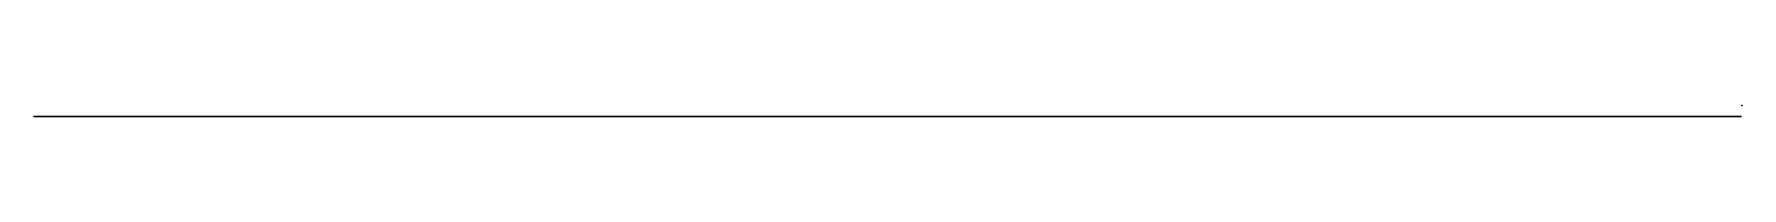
# Model space of a CAD drawing. Header units: metres. Extents: x 0 to 360, y 46 to 216.
# Drawn here: x 337.5 to 360, y 49.08 to 49.22 of the extents above; entities that cross this region are included whole.
import ezdxf

# ---------------------------------------------------------------- set-up
doc = ezdxf.new("R2010")
doc.units = ezdxf.units.M

msp = doc.modelspace()

# ---------------------------------------------------------------- linework, layer by layer
for p in [(337.504, 49.076), (337.515, 49.076), (337.527, 49.076), (337.539, 49.076), (337.55, 49.076), (337.562, 49.076), (337.574, 49.076), (337.585, 49.076), (337.597, 49.076), (337.609, 49.076), (337.62, 49.076), (337.632, 49.076), (337.644, 49.076), (337.655, 49.076), (337.667, 49.076), (337.679, 49.076), (337.69, 49.076), (337.702, 49.076), (337.714, 49.076), (337.725, 49.076), (337.737, 49.076), (337.749, 49.076), (337.76, 49.076), (337.772, 49.076), (337.784, 49.076), (337.795, 49.076), (337.807, 49.076), (337.819, 49.076), (337.831, 49.076), (337.842, 49.076), (337.854, 49.076), (337.866, 49.076), (337.877, 49.076), (337.889, 49.076), (337.901, 49.076), (337.912, 49.076), (337.924, 49.076), (337.936, 49.076), (337.947, 49.076), (337.959, 49.076), (337.971, 49.076), (337.982, 49.076), (337.994, 49.076), (338.006, 49.076), (338.017, 49.076), (338.029, 49.076), (338.041, 49.076), (338.052, 49.076), (338.064, 49.076), (338.076, 49.076), (338.087, 49.076), (338.099, 49.076), (338.111, 49.076), (338.122, 49.076), (338.134, 49.076), (338.146, 49.076), (338.157, 49.076), (338.169, 49.076), (338.181, 49.076), (338.192, 49.076), (338.204, 49.076), (338.216, 49.076), (338.227, 49.076), (338.239, 49.076), (338.251, 49.076), (338.262, 49.076), (338.274, 49.076), (338.286, 49.076), (338.297, 49.076), (338.309, 49.076), (338.321, 49.076), (338.333, 49.076), (338.344, 49.076), (338.356, 49.076), (338.368, 49.076), (338.379, 49.076), (338.391, 49.076), (338.403, 49.076), (338.414, 49.076), (338.426, 49.076), (338.438, 49.076), (338.449, 49.076), (338.461, 49.076), (338.473, 49.076), (338.484, 49.076), (338.496, 49.076), (338.508, 49.076), (338.519, 49.076), (338.531, 49.076), (338.543, 49.076), (338.554, 49.076), (338.566, 49.076), (338.578, 49.076), (338.589, 49.076), (338.601, 49.076), (338.613, 49.076), (338.624, 49.076), (338.636, 49.076), (338.648, 49.076), (338.659, 49.076), (338.671, 49.076), (338.683, 49.076), (338.694, 49.076), (338.706, 49.076), (338.718, 49.076), (338.729, 49.076), (338.741, 49.076), (338.753, 49.076), (338.764, 49.076), (338.776, 49.076), (338.788, 49.076), (338.799, 49.076), (338.811, 49.076), (338.823, 49.076), (338.834, 49.076), (338.846, 49.076), (338.858, 49.076), (338.87, 49.076), (338.881, 49.076), (338.893, 49.076), (338.905, 49.076), (338.916, 49.076), (338.928, 49.076), (338.94, 49.076), (338.951, 49.076), (338.963, 49.076), (338.975, 49.076), (338.986, 49.076), (338.998, 49.076), (339.01, 49.076), (339.021, 49.076), (339.033, 49.076), (339.045, 49.076), (339.056, 49.076), (339.068, 49.076), (339.08, 49.076), (339.091, 49.076), (339.103, 49.076), (339.115, 49.076), (339.126, 49.076), (339.138, 49.076), (339.15, 49.076), (339.161, 49.076), (339.173, 49.076), (339.185, 49.076), (339.196, 49.076), (339.208, 49.076), (339.22, 49.076), (339.231, 49.076), (339.243, 49.076), (339.255, 49.076), (339.266, 49.076), (339.278, 49.076), (339.29, 49.076), (339.301, 49.076), (339.313, 49.076), (339.325, 49.076), (339.336, 49.076), (339.348, 49.076), (339.36, 49.076), (339.372, 49.076), (339.383, 49.076), (339.395, 49.076), (339.407, 49.076), (339.418, 49.076), (339.43, 49.076), (339.442, 49.076), (339.453, 49.076), (339.465, 49.076), (339.477, 49.076), (339.488, 49.076), (339.5, 49.076), (339.512, 49.076), (339.523, 49.076), (339.535, 49.076), (339.547, 49.076), (339.558, 49.076), (339.57, 49.076), (339.582, 49.076), (339.593, 49.076), (339.605, 49.076), (339.617, 49.076), (339.628, 49.076), (339.64, 49.076), (339.652, 49.076), (339.663, 49.076), (339.675, 49.076), (339.687, 49.076), (339.698, 49.076), (339.71, 49.076), (339.722, 49.076), (339.733, 49.076), (339.745, 49.076), (339.757, 49.076), (339.768, 49.076), (339.78, 49.076), (339.792, 49.076), (339.803, 49.076), (339.815, 49.076), (339.827, 49.076), (339.838, 49.076), (339.85, 49.076), (339.862, 49.076), (339.874, 49.076), (339.885, 49.076), (339.897, 49.076), (339.909, 49.076), (339.92, 49.076), (339.932, 49.076), (339.944, 49.076), (339.955, 49.076), (339.967, 49.076), (339.979, 49.076), (339.99, 49.076), (340.002, 49.076), (340.014, 49.076), (340.025, 49.076), (340.037, 49.076), (340.049, 49.076), (340.06, 49.076), (340.072, 49.076), (340.084, 49.076), (340.095, 49.076), (340.107, 49.076), (340.119, 49.076), (340.13, 49.076), (340.142, 49.076), (340.154, 49.076), (340.165, 49.076), (340.177, 49.076), (340.189, 49.076), (340.2, 49.076), (340.212, 49.076), (340.224, 49.076), (340.235, 49.076), (340.247, 49.076), (340.259, 49.076), (340.27, 49.076), (340.282, 49.076), (340.294, 49.076), (340.305, 49.076), (340.317, 49.076), (340.329, 49.076), (340.34, 49.076), (340.352, 49.076), (340.364, 49.076), (340.376, 49.076), (340.387, 49.076), (340.399, 49.076), (340.411, 49.076), (340.422, 49.076), (340.434, 49.076), (340.446, 49.076), (340.457, 49.076), (340.469, 49.076), (340.481, 49.076), (340.492, 49.076), (340.504, 49.076), (340.516, 49.076), (340.527, 49.076), (340.539, 49.076), (340.551, 49.076), (340.562, 49.076), (340.574, 49.076), (340.586, 49.076), (340.597, 49.076), (340.609, 49.076), (340.621, 49.076), (340.632, 49.076), (340.644, 49.076), (340.656, 49.076), (340.667, 49.076), (340.679, 49.076), (340.691, 49.076), (340.702, 49.076), (340.714, 49.076), (340.726, 49.076), (340.737, 49.076), (340.749, 49.076), (340.761, 49.076), (340.772, 49.076), (340.784, 49.076), (340.796, 49.076), (340.807, 49.076), (340.819, 49.076), (340.831, 49.076), (340.842, 49.076), (340.854, 49.076), (340.866, 49.076), (340.877, 49.076), (340.889, 49.076), (340.901, 49.076), (340.913, 49.076), (340.924, 49.076), (340.936, 49.076), (340.948, 49.076), (340.959, 49.076), (340.971, 49.076), (340.983, 49.076), (340.994, 49.076), (341.006, 49.076), (341.018, 49.076), (341.029, 49.076), (341.041, 49.076), (341.053, 49.076), (341.064, 49.076), (341.076, 49.076), (341.088, 49.076), (341.099, 49.076), (341.111, 49.076), (341.123, 49.076), (341.134, 49.076), (341.146, 49.076), (341.158, 49.076), (341.169, 49.076), (341.181, 49.076), (341.193, 49.076), (341.204, 49.076), (341.216, 49.076), (341.228, 49.076), (341.239, 49.076), (341.251, 49.076), (341.263, 49.076), (341.274, 49.076), (341.286, 49.076), (341.298, 49.076), (341.309, 49.076), (341.321, 49.076), (341.333, 49.076), (341.344, 49.076), (341.356, 49.076), (341.368, 49.076), (341.379, 49.076), (341.391, 49.076), (341.403, 49.076), (341.415, 49.076), (341.426, 49.076), (341.438, 49.076), (341.45, 49.076), (341.461, 49.076), (341.473, 49.076), (341.485, 49.076), (341.496, 49.076), (341.508, 49.076), (341.52, 49.076), (341.531, 49.076), (341.543, 49.076), (341.555, 49.076), (341.566, 49.076), (341.578, 49.076), (341.59, 49.076), (341.601, 49.076), (341.613, 49.076), (341.625, 49.076), (341.636, 49.076), (341.648, 49.076), (341.66, 49.076), (341.671, 49.076), (341.683, 49.076), (341.695, 49.076), (341.706, 49.076), (341.718, 49.076), (341.73, 49.076), (341.741, 49.076), (341.753, 49.076), (341.765, 49.076), (341.776, 49.076), (341.788, 49.076), (341.8, 49.076), (341.811, 49.076), (341.823, 49.076), (341.835, 49.076), (341.846, 49.076), (341.858, 49.076), (341.87, 49.076), (341.881, 49.076), (341.893, 49.076), (341.905, 49.076), (341.917, 49.076), (341.928, 49.076), (341.94, 49.076), (341.952, 49.076), (341.963, 49.076), (341.975, 49.076), (341.987, 49.076), (341.998, 49.076), (342.01, 49.076), (342.022, 49.076), (342.033, 49.076), (342.045, 49.076), (342.057, 49.076), (342.068, 49.076), (342.08, 49.076), (342.092, 49.076), (342.103, 49.076), (342.115, 49.076), (342.127, 49.076), (342.138, 49.076), (342.15, 49.076), (342.162, 49.076), (342.173, 49.076), (342.185, 49.076), (342.197, 49.076), (342.208, 49.076), (342.22, 49.076), (342.232, 49.076), (342.243, 49.076), (342.255, 49.076), (342.267, 49.076), (342.278, 49.076), (342.29, 49.076), (342.302, 49.076), (342.313, 49.076), (342.325, 49.076), (342.337, 49.076), (342.348, 49.076), (342.36, 49.076), (342.372, 49.076), (342.383, 49.076), (342.395, 49.076), (342.407, 49.076), (342.419, 49.076), (342.43, 49.076), (342.442, 49.076), (342.454, 49.076), (342.465, 49.076), (342.477, 49.076), (342.489, 49.076), (342.5, 49.076), (342.512, 49.076), (342.524, 49.076), (342.535, 49.076), (342.547, 49.076), (342.559, 49.076), (342.57, 49.076), (342.582, 49.076), (342.594, 49.076), (342.605, 49.076), (342.617, 49.076), (342.629, 49.076), (342.64, 49.076), (342.652, 49.076), (342.664, 49.076), (342.675, 49.076), (342.687, 49.076), (342.699, 49.076), (342.71, 49.076), (342.722, 49.076), (342.734, 49.076), (342.745, 49.076), (342.757, 49.076), (342.769, 49.076), (342.78, 49.076), (342.792, 49.076), (342.804, 49.076), (342.815, 49.076), (342.827, 49.076), (342.839, 49.076), (342.85, 49.076), (342.862, 49.076), (342.874, 49.076), (342.885, 49.076), (342.897, 49.076), (342.909, 49.076), (342.92, 49.076), (342.932, 49.076), (342.944, 49.076), (342.956, 49.076), (342.967, 49.076), (342.979, 49.076), (342.991, 49.076), (343.002, 49.076), (343.014, 49.076), (343.026, 49.076), (343.037, 49.076), (343.049, 49.076), (343.061, 49.076), (343.072, 49.076), (343.084, 49.076), (343.096, 49.076), (343.107, 49.076), (343.119, 49.076), (343.131, 49.076), (343.142, 49.076), (343.154, 49.076), (343.166, 49.076), (343.177, 49.076), (343.189, 49.076), (343.201, 49.076), (343.212, 49.076), (343.224, 49.076), (343.236, 49.076), (343.247, 49.076), (343.259, 49.076), (343.271, 49.076), (343.282, 49.076), (343.294, 49.076), (343.306, 49.076), (343.317, 49.076), (343.329, 49.076), (343.341, 49.076), (343.352, 49.076), (343.364, 49.076), (343.376, 49.076), (343.387, 49.076), (343.399, 49.076), (343.411, 49.076), (343.422, 49.076), (343.434, 49.076), (343.446, 49.076), (343.458, 49.076), (343.469, 49.076), (343.481, 49.076), (343.493, 49.076), (343.504, 49.076), (343.516, 49.076), (343.528, 49.076), (343.539, 49.076), (343.551, 49.076), (343.563, 49.076), (343.574, 49.076), (343.586, 49.076), (343.598, 49.076), (343.609, 49.076), (343.621, 49.076), (343.633, 49.076), (343.644, 49.076), (343.656, 49.076), (343.668, 49.076), (343.679, 49.076), (343.691, 49.076), (343.703, 49.076), (343.714, 49.076), (343.726, 49.076), (343.738, 49.076), (343.749, 49.076), (343.761, 49.076), (343.773, 49.076), (343.784, 49.076), (343.796, 49.076), (343.808, 49.076), (343.819, 49.076), (343.831, 49.076), (343.843, 49.076), (343.854, 49.076), (343.866, 49.076), (343.878, 49.076), (343.889, 49.076), (343.901, 49.076), (343.913, 49.076), (343.924, 49.076), (343.936, 49.076), (343.948, 49.076), (343.96, 49.076), (343.971, 49.076), (343.983, 49.076), (343.995, 49.076), (344.006, 49.076), (344.018, 49.076), (344.03, 49.076), (344.041, 49.076), (344.053, 49.076), (344.065, 49.076), (344.076, 49.076), (344.088, 49.076), (344.1, 49.076), (344.111, 49.076), (344.123, 49.076), (344.135, 49.076), (344.146, 49.076), (344.158, 49.076), (344.17, 49.076), (344.181, 49.076), (344.193, 49.076), (344.205, 49.076), (344.216, 49.076), (344.228, 49.076), (344.24, 49.076), (344.251, 49.076), (344.263, 49.076), (344.275, 49.076), (344.286, 49.076), (344.298, 49.076), (344.31, 49.076), (344.321, 49.076), (344.333, 49.076), (344.345, 49.076), (344.356, 49.076), (344.368, 49.076), (344.38, 49.076), (344.391, 49.076), (344.403, 49.076), (344.415, 49.076), (344.426, 49.076), (344.438, 49.076), (344.45, 49.076), (344.462, 49.076), (344.473, 49.076), (344.485, 49.076), (344.497, 49.076), (344.508, 49.076), (344.52, 49.076), (344.532, 49.076), (344.543, 49.076), (344.555, 49.076), (344.567, 49.076), (344.578, 49.076), (344.59, 49.076), (344.602, 49.076), (344.613, 49.076), (344.625, 49.076), (344.637, 49.076), (344.648, 49.076), (344.66, 49.076), (344.672, 49.076), (344.683, 49.076), (344.695, 49.076), (344.707, 49.076), (344.718, 49.076), (344.73, 49.076), (344.742, 49.076), (344.753, 49.076), (344.765, 49.076), (344.777, 49.076), (344.788, 49.076), (344.8, 49.076), (344.812, 49.076), (344.823, 49.076), (344.835, 49.076), (344.847, 49.076), (344.858, 49.076), (344.87, 49.076), (344.882, 49.076), (344.893, 49.076), (344.905, 49.076), (344.917, 49.076), (344.928, 49.076), (344.94, 49.076), (344.952, 49.076), (344.963, 49.076), (344.975, 49.076), (344.987, 49.076), (344.999, 49.076), (345.01, 49.076), (345.022, 49.076), (345.034, 49.076), (345.045, 49.076), (345.057, 49.076), (345.069, 49.076), (345.08, 49.076), (345.092, 49.076), (345.104, 49.076), (345.115, 49.076), (345.127, 49.076), (345.139, 49.076), (345.15, 49.076), (345.162, 49.076), (345.174, 49.076), (345.185, 49.076), (345.197, 49.076), (345.209, 49.076), (345.22, 49.076), (345.232, 49.076), (345.244, 49.076), (345.255, 49.076), (345.267, 49.076), (345.279, 49.076), (345.29, 49.076), (345.302, 49.076), (345.314, 49.076), (345.325, 49.076), (345.337, 49.076), (345.349, 49.076), (345.36, 49.076), (345.372, 49.076), (345.384, 49.076), (345.395, 49.076), (345.407, 49.076), (345.419, 49.076), (345.43, 49.076), (345.442, 49.076), (345.454, 49.076), (345.465, 49.076), (345.477, 49.076), (345.489, 49.076), (345.501, 49.076), (345.512, 49.076), (345.524, 49.076), (345.536, 49.076), (345.547, 49.076), (345.559, 49.076), (345.571, 49.076), (345.582, 49.076), (345.594, 49.076), (345.606, 49.076), (345.617, 49.076), (345.629, 49.076), (345.641, 49.076), (345.652, 49.076), (345.664, 49.076), (345.676, 49.076), (345.687, 49.076), (345.699, 49.076), (345.711, 49.076), (345.722, 49.076), (345.734, 49.076), (345.746, 49.076), (345.757, 49.076), (345.769, 49.076), (345.781, 49.076), (345.792, 49.076), (345.804, 49.076), (345.816, 49.076), (345.827, 49.076), (345.839, 49.076), (345.851, 49.076), (345.862, 49.076), (345.874, 49.076), (345.886, 49.076), (345.897, 49.076), (345.909, 49.076), (345.921, 49.076), (345.932, 49.076), (345.944, 49.076), (345.956, 49.076), (345.967, 49.076), (345.979, 49.076), (345.991, 49.076), (346.003, 49.076), (346.014, 49.076), (346.026, 49.076), (346.038, 49.076), (346.049, 49.076), (346.061, 49.076), (346.073, 49.076), (346.084, 49.076), (346.096, 49.076), (346.108, 49.076), (346.119, 49.076), (346.131, 49.076), (346.143, 49.076), (346.154, 49.076), (346.166, 49.076), (346.178, 49.076), (346.189, 49.076), (346.201, 49.076), (346.213, 49.076), (346.224, 49.076), (346.236, 49.076), (346.248, 49.076), (346.259, 49.076), (346.271, 49.076), (346.283, 49.076), (346.294, 49.076), (346.306, 49.076), (346.318, 49.076), (346.329, 49.076), (346.341, 49.076), (346.353, 49.076), (346.364, 49.076), (346.376, 49.076), (346.388, 49.076), (346.399, 49.076), (346.411, 49.076), (346.423, 49.076), (346.434, 49.076), (346.446, 49.076), (346.458, 49.076), (346.469, 49.076), (346.481, 49.076), (346.493, 49.076), (346.505, 49.076), (346.516, 49.076), (346.528, 49.076), (346.54, 49.076), (346.551, 49.076), (346.563, 49.076), (346.575, 49.076), (346.586, 49.076), (346.598, 49.076), (346.61, 49.076), (346.621, 49.076), (346.633, 49.076), (346.645, 49.076), (346.656, 49.076), (346.668, 49.076), (346.68, 49.076), (346.691, 49.076), (346.703, 49.076), (346.715, 49.076), (346.726, 49.076), (346.738, 49.076), (346.75, 49.076), (346.761, 49.076), (346.773, 49.076), (346.785, 49.076), (346.796, 49.076), (346.808, 49.076), (346.82, 49.076), (346.831, 49.076), (346.843, 49.076), (346.855, 49.076), (346.866, 49.076), (346.878, 49.076), (346.89, 49.076), (346.901, 49.076), (346.913, 49.076), (346.925, 49.076), (346.936, 49.076), (346.948, 49.076), (346.96, 49.076), (346.971, 49.076), (346.983, 49.076), (346.995, 49.076), (347.006, 49.076), (347.018, 49.076), (347.03, 49.076), (347.042, 49.076), (347.053, 49.076), (347.065, 49.076), (347.077, 49.076), (347.088, 49.076), (347.1, 49.076), (347.112, 49.076), (347.123, 49.076), (347.135, 49.076), (347.147, 49.076), (347.158, 49.076), (347.17, 49.076), (347.182, 49.076), (347.193, 49.076), (347.205, 49.076), (347.217, 49.076), (347.228, 49.076), (347.24, 49.076), (347.252, 49.076), (347.263, 49.076), (347.275, 49.076), (347.287, 49.076), (347.298, 49.076), (347.31, 49.076), (347.322, 49.076), (347.333, 49.076), (347.345, 49.076), (347.357, 49.076), (347.368, 49.076), (347.38, 49.076), (347.392, 49.076), (347.403, 49.076), (347.415, 49.076), (347.427, 49.076), (347.438, 49.076), (347.45, 49.076), (347.462, 49.076), (347.473, 49.076), (347.485, 49.076), (347.497, 49.076), (347.508, 49.076), (347.52, 49.076), (347.532, 49.076), (347.544, 49.076), (347.555, 49.076), (347.567, 49.076), (347.579, 49.076), (347.59, 49.076), (347.602, 49.076), (347.614, 49.076), (347.625, 49.076), (347.637, 49.076), (347.649, 49.076), (347.66, 49.076), (347.672, 49.076), (347.684, 49.076), (347.695, 49.076), (347.707, 49.076), (347.719, 49.076), (347.73, 49.076), (347.742, 49.076), (347.754, 49.076), (347.765, 49.076), (347.777, 49.076), (347.789, 49.076), (347.8, 49.076), (347.812, 49.076), (347.824, 49.076), (347.835, 49.076), (347.847, 49.076), (347.859, 49.076), (347.87, 49.076), (347.882, 49.076), (347.894, 49.076), (347.905, 49.076), (347.917, 49.076), (347.929, 49.076), (347.94, 49.076), (347.952, 49.076), (347.964, 49.076), (347.975, 49.076), (347.987, 49.076), (347.999, 49.076), (348.01, 49.076), (348.022, 49.076), (348.034, 49.076), (348.046, 49.076), (348.057, 49.076), (348.069, 49.076), (348.081, 49.076), (348.092, 49.076), (348.104, 49.076), (348.116, 49.076), (348.127, 49.076), (348.139, 49.076), (348.151, 49.076), (348.162, 49.076), (348.174, 49.076), (348.186, 49.076), (348.197, 49.076), (348.209, 49.076), (348.221, 49.076), (348.232, 49.076), (348.244, 49.076), (348.256, 49.076), (348.267, 49.076), (348.279, 49.076), (348.291, 49.076), (348.302, 49.076), (348.314, 49.076), (348.326, 49.076), (348.337, 49.076), (348.349, 49.076), (348.361, 49.076), (348.372, 49.076), (348.384, 49.076), (348.396, 49.076), (348.407, 49.076), (348.419, 49.076), (348.431, 49.076), (348.442, 49.076), (348.454, 49.076), (348.466, 49.076), (348.477, 49.076), (348.489, 49.076), (348.501, 49.076), (348.512, 49.076), (348.524, 49.076), (348.536, 49.076), (348.548, 49.076), (348.559, 49.076), (348.571, 49.076), (348.583, 49.076), (348.594, 49.076), (348.606, 49.076), (348.618, 49.076), (348.629, 49.076), (348.641, 49.076), (348.653, 49.076), (348.664, 49.076), (348.676, 49.076), (348.688, 49.076), (348.699, 49.076), (348.711, 49.076), (348.723, 49.076), (348.734, 49.076), (348.746, 49.076), (348.758, 49.076), (348.769, 49.076), (348.781, 49.076), (348.793, 49.076), (348.804, 49.076), (348.816, 49.076), (348.828, 49.076), (348.839, 49.076), (348.851, 49.076), (348.863, 49.076), (348.874, 49.076), (348.886, 49.076), (348.898, 49.076), (348.909, 49.076), (348.921, 49.076), (348.933, 49.076), (348.944, 49.076), (348.956, 49.076), (348.968, 49.076), (348.979, 49.076), (348.991, 49.076), (349.003, 49.076), (349.014, 49.076), (349.026, 49.076), (349.038, 49.076), (349.049, 49.076), (349.061, 49.076), (349.073, 49.076), (349.085, 49.076), (349.096, 49.076), (349.108, 49.076), (349.12, 49.076), (349.131, 49.076), (349.143, 49.076), (349.155, 49.076), (349.166, 49.076), (349.178, 49.076), (349.19, 49.076), (349.201, 49.076), (349.213, 49.076), (349.225, 49.076), (349.236, 49.076), (349.248, 49.076), (349.26, 49.076), (349.271, 49.076), (349.283, 49.076), (349.295, 49.076), (349.306, 49.076), (349.318, 49.076), (349.33, 49.076), (349.341, 49.076), (349.353, 49.076), (349.365, 49.076), (349.376, 49.076), (349.388, 49.076), (349.4, 49.076), (349.411, 49.076), (349.423, 49.076), (349.435, 49.076), (349.446, 49.076), (349.458, 49.076), (349.47, 49.076), (349.481, 49.076), (349.493, 49.076), (349.505, 49.076), (349.516, 49.076), (349.528, 49.076), (349.54, 49.076), (349.551, 49.076), (349.563, 49.076), (349.575, 49.076), (349.587, 49.076), (349.598, 49.076), (349.61, 49.076), (349.622, 49.076), (349.633, 49.076), (349.645, 49.076), (349.657, 49.076), (349.668, 49.076), (349.68, 49.076), (349.692, 49.076), (349.703, 49.076), (349.715, 49.076), (349.727, 49.076), (349.738, 49.076), (349.75, 49.076), (349.762, 49.076), (349.773, 49.076), (349.785, 49.076), (349.797, 49.076), (349.808, 49.076), (349.82, 49.076), (349.832, 49.076), (349.843, 49.076), (349.855, 49.076), (349.867, 49.076), (349.878, 49.076), (349.89, 49.076), (349.902, 49.076), (349.913, 49.076), (349.925, 49.076), (349.937, 49.076), (349.948, 49.076), (349.96, 49.076), (349.972, 49.076), (349.983, 49.076), (349.995, 49.076), (350.007, 49.076), (350.018, 49.076), (350.03, 49.076), (350.042, 49.076), (350.053, 49.076), (350.065, 49.076), (350.077, 49.076), (350.089, 49.076), (350.1, 49.076), (350.112, 49.076), (350.124, 49.076), (350.135, 49.076), (350.147, 49.076), (350.159, 49.076), (350.17, 49.076), (350.182, 49.076), (350.194, 49.076), (350.205, 49.076), (350.217, 49.076), (350.229, 49.076), (350.24, 49.076), (350.252, 49.076), (350.264, 49.076), (350.275, 49.076), (350.287, 49.076), (350.299, 49.076), (350.31, 49.076), (350.322, 49.076), (350.334, 49.076), (350.345, 49.076), (350.357, 49.076), (350.369, 49.076), (350.38, 49.076), (350.392, 49.076), (350.404, 49.076), (350.415, 49.076), (350.427, 49.076), (350.439, 49.076), (350.45, 49.076), (350.462, 49.076), (350.474, 49.076), (350.485, 49.076), (350.497, 49.076), (350.509, 49.076), (350.52, 49.076), (350.532, 49.076), (350.544, 49.076), (350.555, 49.076), (350.567, 49.076), (350.579, 49.076), (350.591, 49.076), (350.602, 49.076), (350.614, 49.076), (350.626, 49.076), (350.637, 49.076), (350.649, 49.076), (350.661, 49.076), (350.672, 49.076), (350.684, 49.076), (350.696, 49.076), (350.707, 49.076), (350.719, 49.076), (350.731, 49.076), (350.742, 49.076), (350.754, 49.076), (350.766, 49.076), (350.777, 49.076), (350.789, 49.076), (350.801, 49.076), (350.812, 49.076), (350.824, 49.076), (350.836, 49.076), (350.847, 49.076), (350.859, 49.076), (350.871, 49.076), (350.882, 49.076), (350.894, 49.076), (350.906, 49.076), (350.917, 49.076), (350.929, 49.076), (350.941, 49.076), (350.952, 49.076), (350.964, 49.076), (350.976, 49.076), (350.987, 49.076), (350.999, 49.076), (351.011, 49.076), (351.022, 49.076), (351.034, 49.076), (351.046, 49.076), (351.057, 49.076), (351.069, 49.076), (351.081, 49.076), (351.092, 49.076), (351.104, 49.076), (351.116, 49.076), (351.128, 49.076), (351.139, 49.076), (351.151, 49.076), (351.163, 49.076), (351.174, 49.076), (351.186, 49.076), (351.198, 49.076), (351.209, 49.076), (351.221, 49.076), (351.233, 49.076), (351.244, 49.076), (351.256, 49.076), (351.268, 49.076), (351.279, 49.076), (351.291, 49.076), (351.303, 49.076), (351.314, 49.076), (351.326, 49.076), (351.338, 49.076), (351.349, 49.076), (351.361, 49.076), (351.373, 49.076), (351.384, 49.076), (351.396, 49.076), (351.408, 49.076), (351.419, 49.076), (351.431, 49.076), (351.443, 49.076), (351.454, 49.076), (351.466, 49.076), (351.478, 49.076), (351.489, 49.076), (351.501, 49.076), (351.513, 49.076), (351.524, 49.076), (351.536, 49.076), (351.548, 49.076), (351.559, 49.076), (351.571, 49.076), (351.583, 49.076), (351.594, 49.076), (351.606, 49.076), (351.618, 49.076), (351.63, 49.076), (351.641, 49.076), (351.653, 49.076), (351.665, 49.076), (351.676, 49.076), (351.688, 49.076), (351.7, 49.076), (351.711, 49.076), (351.723, 49.076), (351.735, 49.076), (351.746, 49.076), (351.758, 49.076), (351.77, 49.076), (351.781, 49.076), (351.793, 49.076), (351.805, 49.076), (351.816, 49.076), (351.828, 49.076), (351.84, 49.076), (351.851, 49.076), (351.863, 49.076), (351.875, 49.076), (351.886, 49.076), (351.898, 49.076), (351.91, 49.076), (351.921, 49.076), (351.933, 49.076), (351.945, 49.076), (351.956, 49.076), (351.968, 49.076), (351.98, 49.076), (351.991, 49.076), (352.003, 49.076), (352.015, 49.076), (352.026, 49.076), (352.038, 49.076), (352.05, 49.076), (352.061, 49.076), (352.073, 49.076), (352.085, 49.076), (352.096, 49.076), (352.108, 49.076), (352.12, 49.076), (352.132, 49.076), (352.143, 49.076), (352.155, 49.076), (352.167, 49.076), (352.178, 49.076), (352.19, 49.076), (352.202, 49.076), (352.213, 49.076), (352.225, 49.076), (352.237, 49.076), (352.248, 49.076), (352.26, 49.076), (352.272, 49.076), (352.283, 49.076), (352.295, 49.076), (352.307, 49.076), (352.318, 49.076), (352.33, 49.076), (352.342, 49.076), (352.353, 49.076), (352.365, 49.076), (352.377, 49.076), (352.388, 49.076), (352.4, 49.076), (352.412, 49.076), (352.423, 49.076), (352.435, 49.076), (352.447, 49.076), (352.458, 49.076), (352.47, 49.076), (352.482, 49.076), (352.493, 49.076), (352.505, 49.076), (352.517, 49.076), (352.528, 49.076), (352.54, 49.076), (352.552, 49.076), (352.563, 49.076), (352.575, 49.076), (352.587, 49.076), (352.598, 49.076), (352.61, 49.076), (352.622, 49.076), (352.634, 49.076), (352.645, 49.076), (352.657, 49.076), (352.669, 49.076), (352.68, 49.076), (352.692, 49.076), (352.704, 49.076), (352.715, 49.076), (352.727, 49.076), (352.739, 49.076), (352.75, 49.076), (352.762, 49.076), (352.774, 49.076), (352.785, 49.076), (352.797, 49.076), (352.809, 49.076), (352.82, 49.076), (352.832, 49.076), (352.844, 49.076), (352.855, 49.076), (352.867, 49.076), (352.879, 49.076), (352.89, 49.076), (352.902, 49.076), (352.914, 49.076), (352.925, 49.076), (352.937, 49.076), (352.949, 49.076), (352.96, 49.076), (352.972, 49.076), (352.984, 49.076), (352.995, 49.076), (353.007, 49.076), (353.019, 49.076), (353.03, 49.076), (353.042, 49.076), (353.054, 49.076), (353.065, 49.076), (353.077, 49.076), (353.089, 49.076), (353.1, 49.076), (353.112, 49.076), (353.124, 49.076), (353.135, 49.076), (353.147, 49.076), (353.159, 49.076), (353.171, 49.076), (353.182, 49.076), (353.194, 49.076), (353.206, 49.076), (353.217, 49.076), (353.229, 49.076), (353.241, 49.076), (353.252, 49.076), (353.264, 49.076), (353.276, 49.076), (353.287, 49.076), (353.299, 49.076), (353.311, 49.076), (353.322, 49.076), (353.334, 49.076), (353.346, 49.076), (353.357, 49.076), (353.369, 49.076), (353.381, 49.076), (353.392, 49.076), (353.404, 49.076), (353.416, 49.076), (353.427, 49.076), (353.439, 49.076), (353.451, 49.076), (353.462, 49.076), (353.474, 49.076), (353.486, 49.076), (353.497, 49.076), (353.509, 49.076), (353.521, 49.076), (353.532, 49.076), (353.544, 49.076), (353.556, 49.076), (353.567, 49.076), (353.579, 49.076), (353.591, 49.076), (353.602, 49.076), (353.614, 49.076), (353.626, 49.076), (353.637, 49.076), (353.649, 49.076), (353.661, 49.076), (353.673, 49.076), (353.684, 49.076), (353.696, 49.076), (353.708, 49.076), (353.719, 49.076), (353.731, 49.076), (353.743, 49.076), (353.754, 49.076), (353.766, 49.076), (353.778, 49.076), (353.789, 49.076), (353.801, 49.076), (353.813, 49.076), (353.824, 49.076), (353.836, 49.076), (353.848, 49.076), (353.859, 49.076), (353.871, 49.076), (353.883, 49.076), (353.894, 49.076), (353.906, 49.076), (353.918, 49.076), (353.929, 49.076), (353.941, 49.076), (353.953, 49.076), (353.964, 49.076), (353.976, 49.076), (353.988, 49.076), (353.999, 49.076), (354.011, 49.076), (354.023, 49.076), (354.034, 49.076), (354.046, 49.076), (354.058, 49.076), (354.069, 49.076), (354.081, 49.076), (354.093, 49.076), (354.104, 49.076), (354.116, 49.076), (354.128, 49.076), (354.139, 49.076), (354.151, 49.076), (354.163, 49.076), (354.175, 49.076), (354.186, 49.076), (354.198, 49.076), (354.21, 49.076), (354.221, 49.076), (354.233, 49.076), (354.245, 49.076), (354.256, 49.076), (354.268, 49.076), (354.28, 49.076), (354.291, 49.076), (354.303, 49.076), (354.315, 49.076), (354.326, 49.076), (354.338, 49.076), (354.35, 49.076), (354.361, 49.076), (354.373, 49.076), (354.385, 49.076), (354.396, 49.076), (354.408, 49.076), (354.42, 49.076), (354.431, 49.076), (354.443, 49.076), (354.455, 49.076), (354.466, 49.076), (354.478, 49.076), (354.49, 49.076), (354.501, 49.076), (354.513, 49.076), (354.525, 49.076), (354.536, 49.076), (354.548, 49.076), (354.56, 49.076), (354.571, 49.076), (354.583, 49.076), (354.595, 49.076), (354.606, 49.076), (354.618, 49.076), (354.63, 49.076), (354.641, 49.076), (354.653, 49.076), (354.665, 49.076), (354.677, 49.076), (354.688, 49.076), (354.7, 49.076), (354.712, 49.076), (354.723, 49.076), (354.735, 49.076), (354.747, 49.076), (354.758, 49.076), (354.77, 49.076), (354.782, 49.076), (354.793, 49.076), (354.805, 49.076), (354.817, 49.076), (354.828, 49.076), (354.84, 49.076), (354.852, 49.076), (354.863, 49.076), (354.875, 49.076), (354.887, 49.076), (354.898, 49.076), (354.91, 49.076), (354.922, 49.076), (354.933, 49.076), (354.945, 49.076), (354.957, 49.076), (354.968, 49.076), (354.98, 49.076), (354.992, 49.076), (355.003, 49.076), (355.015, 49.076), (355.027, 49.076), (355.038, 49.076), (355.05, 49.076), (355.062, 49.076), (355.073, 49.076), (355.085, 49.076), (355.097, 49.076), (355.108, 49.076), (355.12, 49.076), (355.132, 49.076), (355.143, 49.076), (355.155, 49.076), (355.167, 49.076), (355.178, 49.076), (355.19, 49.076), (355.202, 49.076), (355.214, 49.076), (355.225, 49.076), (355.237, 49.076), (355.249, 49.076), (355.26, 49.076), (355.272, 49.076), (355.284, 49.076), (355.295, 49.076), (355.307, 49.076), (355.319, 49.076), (355.33, 49.076), (355.342, 49.076), (355.354, 49.076), (355.365, 49.076), (355.377, 49.076), (355.389, 49.076), (355.4, 49.076), (355.412, 49.076), (355.424, 49.076), (355.435, 49.076), (355.447, 49.076), (355.459, 49.076), (355.47, 49.076), (355.482, 49.076), (355.494, 49.076), (355.505, 49.076), (355.517, 49.076), (355.529, 49.076), (355.54, 49.076), (355.552, 49.076), (355.564, 49.076), (355.575, 49.076), (355.587, 49.076), (355.599, 49.076), (355.61, 49.076), (355.622, 49.076), (355.634, 49.076), (355.645, 49.076), (355.657, 49.076), (355.669, 49.076), (355.68, 49.076), (355.692, 49.076), (355.704, 49.076), (355.716, 49.076), (355.727, 49.076), (355.739, 49.076), (355.751, 49.076), (355.762, 49.076), (355.774, 49.076), (355.786, 49.076), (355.797, 49.076), (355.809, 49.076), (355.821, 49.076), (355.832, 49.076), (355.844, 49.076), (355.856, 49.076), (355.867, 49.076), (355.879, 49.076), (355.891, 49.076), (355.902, 49.076), (355.914, 49.076), (355.926, 49.076), (355.937, 49.076), (355.949, 49.076), (355.961, 49.076), (355.972, 49.076), (355.984, 49.076), (355.996, 49.076), (356.007, 49.076), (356.019, 49.076), (356.031, 49.076), (356.042, 49.076), (356.054, 49.076), (356.066, 49.076), (356.077, 49.076), (356.089, 49.076), (356.101, 49.076), (356.112, 49.076), (356.124, 49.076), (356.136, 49.076), (356.147, 49.076), (356.159, 49.076), (356.171, 49.076), (356.182, 49.076), (356.194, 49.076), (356.206, 49.076), (356.218, 49.076), (356.229, 49.076), (356.241, 49.076), (356.253, 49.076), (356.264, 49.076), (356.276, 49.076), (356.288, 49.076), (356.299, 49.076), (356.311, 49.076), (356.323, 49.076), (356.334, 49.076), (356.346, 49.076), (356.358, 49.076), (356.369, 49.076), (356.381, 49.076), (356.393, 49.076), (356.404, 49.076), (356.416, 49.076), (356.428, 49.076), (356.439, 49.076), (356.451, 49.076), (356.463, 49.076), (356.474, 49.076), (356.486, 49.076), (356.498, 49.076), (356.509, 49.076), (356.521, 49.076), (356.533, 49.076), (356.544, 49.076), (356.556, 49.076), (356.568, 49.076), (356.579, 49.076), (356.591, 49.076), (356.603, 49.076), (356.614, 49.076), (356.626, 49.076), (356.638, 49.076), (356.649, 49.076), (356.661, 49.076), (356.673, 49.076), (356.684, 49.076), (356.696, 49.076), (356.708, 49.076), (356.72, 49.076), (356.731, 49.076), (356.743, 49.076), (356.755, 49.076), (356.766, 49.076), (356.778, 49.076), (356.79, 49.076), (356.801, 49.076), (356.813, 49.076), (356.825, 49.076), (356.836, 49.076), (356.848, 49.076), (356.86, 49.076), (356.871, 49.076), (356.883, 49.076), (356.895, 49.076), (356.906, 49.076), (356.918, 49.076), (356.93, 49.076), (356.941, 49.076), (356.953, 49.076), (356.965, 49.076), (356.976, 49.076), (356.988, 49.076), (357, 49.076), (357.011, 49.076), (357.023, 49.076), (357.035, 49.076), (357.046, 49.076), (357.058, 49.076), (357.07, 49.076), (357.081, 49.076), (357.093, 49.076), (357.105, 49.076), (357.116, 49.076), (357.128, 49.076), (357.14, 49.076), (357.151, 49.076), (357.163, 49.076), (357.175, 49.076), (357.186, 49.076), (357.198, 49.076), (357.21, 49.076), (357.221, 49.076), (357.233, 49.076), (357.245, 49.076), (357.257, 49.076), (357.268, 49.076), (357.28, 49.076), (357.292, 49.076), (357.303, 49.076), (357.315, 49.076), (357.327, 49.076), (357.338, 49.076), (357.35, 49.076), (357.362, 49.076), (357.373, 49.076), (357.385, 49.076), (357.397, 49.076), (357.408, 49.076), (357.42, 49.076), (357.432, 49.076), (357.443, 49.076), (357.455, 49.076), (357.467, 49.076), (357.478, 49.076), (357.49, 49.076), (357.502, 49.076), (357.513, 49.076), (357.525, 49.076), (357.537, 49.076), (357.548, 49.076), (357.56, 49.076), (357.572, 49.076), (357.583, 49.076), (357.595, 49.076), (357.607, 49.076), (357.618, 49.076), (357.63, 49.076), (357.642, 49.076), (357.653, 49.076), (357.665, 49.076), (357.677, 49.076), (357.688, 49.076), (357.7, 49.076), (357.712, 49.076), (357.723, 49.076), (357.735, 49.076), (357.747, 49.076), (357.759, 49.076), (357.77, 49.076), (357.782, 49.076), (357.794, 49.076), (357.805, 49.076), (357.817, 49.076), (357.829, 49.076), (357.84, 49.076), (357.852, 49.076), (357.864, 49.076), (357.875, 49.076), (357.887, 49.076), (357.899, 49.076), (357.91, 49.076), (357.922, 49.076), (357.934, 49.076), (357.945, 49.076), (357.957, 49.076), (357.969, 49.076), (357.98, 49.076), (357.992, 49.076), (358.004, 49.076), (358.015, 49.076), (358.027, 49.076), (358.039, 49.076), (358.05, 49.076), (358.062, 49.076), (358.074, 49.076), (358.085, 49.076), (358.097, 49.076), (358.109, 49.076), (358.12, 49.076), (358.132, 49.076), (358.144, 49.076), (358.155, 49.076), (358.167, 49.076), (358.179, 49.076), (358.19, 49.076), (358.202, 49.076), (358.214, 49.076), (358.225, 49.076), (358.237, 49.076), (358.249, 49.076), (358.261, 49.076), (358.272, 49.076), (358.284, 49.076), (358.296, 49.076), (358.307, 49.076), (358.319, 49.076), (358.331, 49.076), (358.342, 49.076), (358.354, 49.076), (358.366, 49.076), (358.377, 49.076), (358.389, 49.076), (358.401, 49.076), (358.412, 49.076), (358.424, 49.076), (358.436, 49.076), (358.447, 49.076), (358.459, 49.076), (358.471, 49.076), (358.482, 49.076), (358.494, 49.076), (358.506, 49.076), (358.517, 49.076), (358.529, 49.076), (358.541, 49.076), (358.552, 49.076), (358.564, 49.076), (358.576, 49.076), (358.587, 49.076), (358.599, 49.076), (358.611, 49.076), (358.622, 49.076), (358.634, 49.076), (358.646, 49.076), (358.657, 49.076), (358.669, 49.076), (358.681, 49.076), (358.692, 49.076), (358.704, 49.076), (358.716, 49.076), (358.727, 49.076), (358.739, 49.076), (358.751, 49.076), (358.763, 49.076), (358.774, 49.076), (358.786, 49.076), (358.798, 49.076), (358.809, 49.076), (358.821, 49.076), (358.833, 49.076), (358.844, 49.076), (358.856, 49.076), (358.868, 49.076), (358.879, 49.076), (358.891, 49.076), (358.903, 49.076), (358.914, 49.076), (358.926, 49.076), (358.938, 49.076), (358.949, 49.076), (358.961, 49.076), (358.973, 49.076), (358.984, 49.076), (358.996, 49.076), (359.008, 49.076), (359.019, 49.076), (359.031, 49.076), (359.043, 49.076), (359.054, 49.076), (359.066, 49.076), (359.078, 49.076), (359.089, 49.076), (359.101, 49.076), (359.113, 49.076), (359.124, 49.076), (359.136, 49.076), (359.148, 49.076), (359.159, 49.076), (359.171, 49.076), (359.183, 49.076), (359.194, 49.076), (359.206, 49.076), (359.218, 49.076), (359.229, 49.076), (359.241, 49.076), (359.253, 49.076), (359.264, 49.076), (359.276, 49.076), (359.288, 49.076), (359.3, 49.076), (359.311, 49.076), (359.323, 49.076), (359.335, 49.076), (359.346, 49.076), (359.358, 49.076), (359.37, 49.076), (359.381, 49.076), (359.393, 49.076), (359.405, 49.076), (359.416, 49.076), (359.428, 49.076), (359.44, 49.076), (359.451, 49.076), (359.463, 49.076), (359.475, 49.076), (359.486, 49.076), (359.498, 49.076), (359.51, 49.076), (359.521, 49.076), (359.533, 49.076), (359.545, 49.076), (359.556, 49.076), (359.568, 49.076), (359.58, 49.076), (359.591, 49.076), (359.603, 49.076), (359.615, 49.076), (359.626, 49.076), (359.638, 49.076), (359.65, 49.076), (359.661, 49.076), (359.673, 49.076), (359.685, 49.076), (359.696, 49.076), (359.708, 49.076), (359.72, 49.076), (359.731, 49.076), (359.743, 49.076), (359.755, 49.076), (359.766, 49.076), (359.778, 49.076), (359.79, 49.076), (359.802, 49.076), (359.813, 49.076), (359.825, 49.076), (359.837, 49.076), (359.848, 49.076), (359.86, 49.076), (359.872, 49.076), (359.883, 49.076), (359.895, 49.076), (359.907, 49.076), (359.918, 49.076), (359.93, 49.076), (359.942, 49.076), (359.953, 49.076), (359.965, 49.076), (359.977, 49.076), (359.988, 49.076), (360, 49.224)]:
    msp.add_point(p)

doc.saveas('drawing.dxf')
